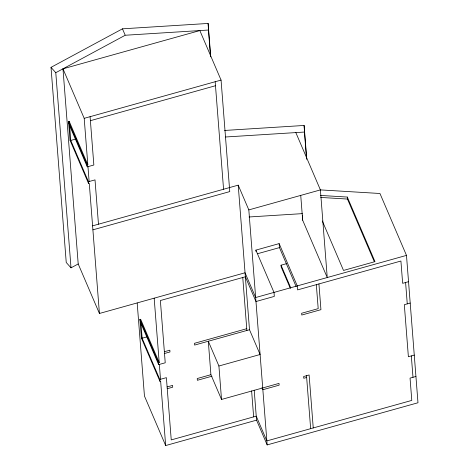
<?xml version="1.0" encoding="UTF-8"?>
<svg xmlns="http://www.w3.org/2000/svg" width="469" height="469" viewBox="0 0 469 469"><rect width="100%" height="100%" fill="white"/><g stroke="black" fill="none" stroke-linecap="round" stroke-linejoin="round"><path stroke-width="0.7" d="M92.897 229.839L229.763 191.592L221.063 80.088L199.841 30.567L62.975 68.82L78.206 263.959L71.012 267.834L66.24 262.493L51.015 67.354L122.462 28.826L208.125 23.45L210.728 56.866M71.012 267.834L55.782 72.695L125.217 35.251L208.465 30.028L210.505 56.18M90.083 116.687L93.853 165.012L87.287 166.847L87.14 164.988L87.826 164.795L69.254 121.471L68.568 121.659L70.022 140.243L88.588 183.572L89.274 183.379L99.428 313.474L245.047 272.776L255.658 297.534L406.482 255.388L379.954 193.492L320.221 189.886M87.826 164.795L84.197 118.335L221.063 80.088M90.394 120.685L215.488 85.727M76.013 138.982L70.76 140.448L70.022 140.243M88.588 183.572L88.448 181.714L95.014 179.879L98.472 224.2M92.586 225.847L238.211 185.149L248.822 209.907L267.16 444.911L417.985 402.76L406.482 255.388M248.822 209.907L320.403 189.904L295.833 132.586M255.974 251.448L255.875 250.118L279.137 243.61L297.27 285.908L297.581 289.901L400.913 261.028L402.654 283.329L408.534 281.681M257.592 253.717L279.454 247.609L279.137 243.61M290.329 288.324L281.171 266.961L281.037 265.196L286.559 263.654M142.078 337.827L141.392 338.02L159.964 381.344L160.644 381.156L165.674 445.55L256.549 420.154L254.21 390.196M146.733 336.941L142.13 338.225L141.392 338.02L139.944 319.436L140.63 319.242L159.196 362.572L158.51 362.76L158.657 364.618L165.229 362.783L160.369 300.523L245.363 276.774L255.974 301.532L274.312 296.408L274.002 292.41L255.875 250.118M164.367 351.727L169.837 350.196L169.977 351.961L164.502 353.491M246.758 328.699L194.477 343.308L194.612 345.078L249.496 329.736L238.211 185.149M410.205 303.056L404.319 304.698L408.382 356.739L414.268 355.092M159.964 381.344L159.818 379.485L166.389 377.651L171.244 439.91L256.238 416.155L266.849 440.913L411.788 400.409L410.047 378.108L415.933 376.466M261.995 387.705L262.851 389.716L279.143 385.16L279.002 383.396L221.52 399.459L218.912 366.008L260.107 354.5L249.496 329.736M167.111 386.943L172.586 385.412L172.727 387.177L167.251 388.707M218.912 366.008L208.3 341.25L210.909 374.702L197.22 378.53L197.361 380.295L212 376.202M306.65 377.475L303.777 378.278L303.636 376.513L309.112 374.983L313.245 427.951M224.545 130.458L304.117 125.463L306.738 159.055M225.63 136.989L304.457 132.047L306.568 159.061M249.039 216.977L302.335 213.635M320.532 195.444L347.306 197.056L374.989 261.643L343.513 270.443L322.303 220.958M320.69 197.437L347.465 199.055L374.28 261.626M51.015 67.354L55.782 72.695M300.735 195.385L302.675 220.213L327.239 277.531L320.403 189.904M279.454 247.609L296.138 286.547M281.037 265.196L290.768 287.896M122.462 28.826L125.117 35.017M256.549 420.154L267.16 444.911M210.909 374.702L221.52 399.459M62.975 68.82L84.197 118.335M87.14 164.988L68.568 121.659L69.6 125.581L87.287 166.847M88.448 181.714L70.76 140.448L69.6 125.581M158.51 362.76L139.944 319.436L140.97 323.358L158.657 364.618M159.818 379.485L142.13 338.225L140.97 323.358M165.674 445.55L144.452 396.035L137.188 303.009M78.206 263.959L99.428 313.474M405.591 282.508L407.262 303.877M411.325 355.912L412.99 377.287M347.306 197.056L347.465 199.055M318.932 283.938L320.937 309.675L301.778 315.033L301.637 313.263L318.199 308.637L316.329 284.665M306.515 375.71L310.648 428.678M242.76 277.501L246.893 330.463M251.613 390.923L253.635 416.882M215.177 81.729L223.566 189.242M154.172 298.173L159.196 362.572M159.343 364.431L160.504 379.298M87.967 166.653L89.128 181.521M69.254 121.471L69.365 122.901M304.117 125.463L304.457 132.047M302.411 215.095L302.675 220.213M208.125 23.45L208.465 30.028"/></g></svg>
